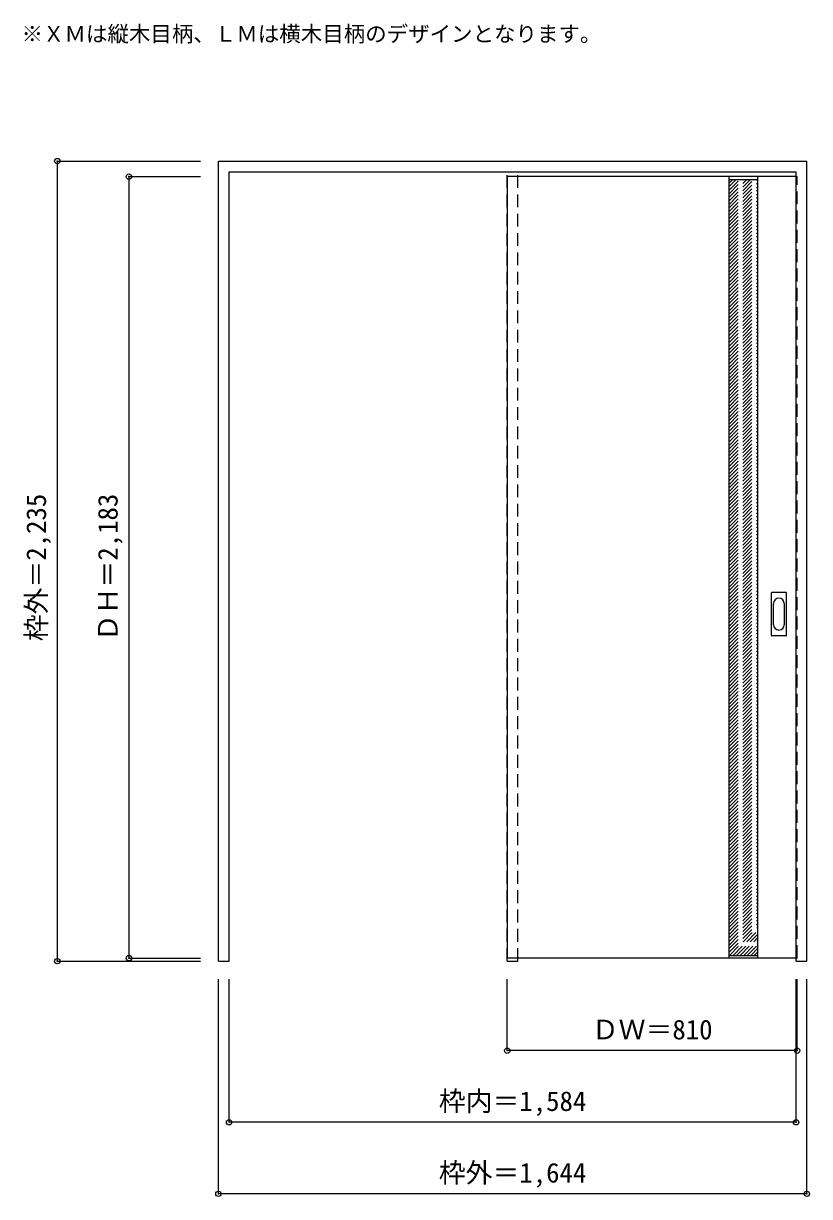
# Model space of a CAD drawing. Units: millimetres, scale not verified. Extents: x -1853 to 344, y -1611 to 1666.
import ezdxf
from ezdxf.enums import TextEntityAlignment as Align

# ---------------------------------------------------------------- set-up
doc = ezdxf.new("R2010")
doc.units = ezdxf.units.MM
doc.header["$LTSCALE"] = 30
doc.header["$PDMODE"] = 32
doc.header["$PDSIZE"] = 15
doc.linetypes.add('DASHED1', pattern=[1.8, 1.2, -0.6])
for name, color, linetype in [('0-0', 4, 'DASHED1'), ('0-1_寸法', 7, 'Continuous'), ('0-2_文字', 7, 'Continuous')]:
    doc.layers.add(name, color=color, linetype=linetype)
doc.styles.add('ＭＳ ゴシック', font='')
doc.styles.get('ＭＳ ゴシック').set_extended_font_data('MS Gothic')

msp = doc.modelspace()

# ---------------------------------------------------------------- linework, layer by layer
at = {"layer": '0-0', "color": 3, "linetype": 'Continuous'}
for p, q in [((-1308, 1281.58), (336, 1281.58)), ((-1308, -953.42), (-1308, 1281.58)), ((336, -953.42), (336, 1281.58)), ((-1278, -953.42), (-1278, 1251.58)), ((-1278, 1251.58), (306, 1251.58)), ((306, -953.42), (306, 1251.58)), ((-501, 1238.08), (-501, -944.92)), ((306, 1238.08), (-501, 1238.08)), ((119, -945.13), (119, 1238.08)), ((199, -945.13), (199, 1238.08)), ((237, -43.42), (237, 75.58)), ((238.5, 77.08), (277.5, 77.08)), ((279, -43.42), (279, 75.58)), ((277.5, -44.92), (238.5, -44.92)), ((306, -944.92), (-501, -944.92)), ((-1308, -953.42), (-1278, -953.42)), ((306, -953.42), (336, -953.42))]:
    msp.add_line(p, q, dxfattribs=at)
at = {"layer": '0-0'}
for p, q in [((-501, -953.42), (-501, 1251.58)), ((-471, -953.42), (-471, 1251.58)), ((-501, 1238.08), (-501, 1234.08)), ((119, 1210.14), (138.94, 1230.08)), ((119, 1220.04), (129.04, 1230.08)), ((119, 1190.35), (158.74, 1230.08)), ((119, 1200.25), (148.84, 1230.08)), ((119, 1170.55), (178.53, 1230.08)), ((119, 1180.45), (168.63, 1230.08)), ((119, 1160.65), (188.43, 1230.08)), ((119, 1150.75), (198.33, 1230.08)), ((119, 1229.94), (119.14, 1230.08)), ((119, 1140.85), (199, 1220.85)), ((306, 1238.08), (309, 1238.08)), ((119, 1130.95), (199, 1210.95)), ((119, 1121.05), (199, 1201.05)), ((119, 1111.15), (199, 1191.15)), ((119, 1101.25), (199, 1181.25)), ((119, 1091.35), (199, 1171.35)), ((119, 1081.45), (199, 1161.45)), ((119, 1071.55), (199, 1151.55)), ((119, 1061.65), (199, 1141.65)), ((119, 1051.75), (199, 1131.75)), ((119, 1041.85), (199, 1121.85)), ((119, 1031.95), (199, 1111.95)), ((119, 1022.05), (199, 1102.05)), ((119, 1012.15), (199, 1092.15)), ((119, 1002.26), (199, 1082.26)), ((119, 992.36), (199, 1072.36)), ((119, 982.46), (199, 1062.46)), ((119, 972.56), (199, 1052.56)), ((119, 962.66), (199, 1042.66)), ((119, 952.76), (199, 1032.76)), ((119, 942.86), (199, 1022.86)), ((119, 932.96), (199, 1012.96)), ((119, 923.06), (199, 1003.06)), ((119, 913.16), (199, 993.16)), ((119, 903.26), (199, 983.26)), ((119, 893.36), (199, 973.36)), ((119, 883.46), (199, 963.46)), ((119, 873.56), (199, 953.56)), ((119, 863.66), (199, 943.66)), ((119, 853.76), (199, 933.76)), ((119, 843.86), (199, 923.86)), ((119, 833.96), (199, 913.96)), ((119, 824.06), (199, 904.06)), ((119, 814.16), (199, 894.16)), ((119, 804.27), (199, 884.27)), ((119, 794.37), (199, 874.37)), ((119, 784.47), (199, 864.47)), ((119, 774.57), (199, 854.57)), ((119, 764.67), (199, 844.67)), ((119, 754.77), (199, 834.77)), ((119, 744.87), (199, 824.87)), ((119, 734.97), (199, 814.97)), ((119, 725.07), (199, 805.07)), ((119, 715.17), (199, 795.17)), ((119, 705.27), (199, 785.27)), ((119, 695.37), (199, 775.37)), ((119, 685.47), (199, 765.47)), ((119, 675.57), (199, 755.57)), ((119, 665.67), (199, 745.67)), ((119, 655.77), (199, 735.77)), ((119, 645.87), (199, 725.87)), ((119, 635.97), (199, 715.97)), ((119, 626.07), (199, 706.07)), ((119, 616.17), (199, 696.17)), ((119, 606.28), (199, 686.28)), ((119, 596.38), (199, 676.38)), ((119, 586.48), (199, 666.48)), ((119, 576.58), (199, 656.58)), ((119, 566.68), (199, 646.68)), ((119, 556.78), (199, 636.78)), ((119, 546.88), (199, 626.88)), ((119, 536.98), (199, 616.98)), ((119, 527.08), (199, 607.08)), ((119, 517.18), (199, 597.18)), ((119, 507.28), (199, 587.28)), ((119, 497.38), (199, 577.38)), ((119, 487.48), (199, 567.48)), ((119, 477.58), (199, 557.58)), ((119, 467.68), (199, 547.68)), ((119, 457.78), (199, 537.78)), ((119, 447.88), (199, 527.88)), ((119, 437.98), (199, 517.98)), ((119, 428.08), (199, 508.08)), ((119, 418.19), (199, 498.19)), ((119, 408.29), (199, 488.29)), ((119, 398.39), (199, 478.39)), ((119, 388.49), (199, 468.49)), ((119, 378.59), (199, 458.59)), ((119, 368.69), (199, 448.69)), ((119, 358.79), (199, 438.79)), ((119, 348.89), (199, 428.89)), ((119, 338.99), (199, 418.99)), ((119, 329.09), (199, 409.09)), ((119, 319.19), (199, 399.19)), ((119, 309.29), (199, 389.29)), ((119, 299.39), (199, 379.39)), ((119, 289.49), (199, 369.49)), ((119, 279.59), (199, 359.59)), ((119, 269.69), (199, 349.69)), ((119, 259.79), (199, 339.79)), ((119, 249.89), (199, 329.89)), ((119, 239.99), (199, 319.99)), ((119, 230.09), (199, 310.09)), ((119, 220.2), (199, 300.2)), ((119, 210.3), (199, 290.3)), ((119, 200.4), (199, 280.4)), ((119, 190.5), (199, 270.5)), ((119, 180.6), (199, 260.6)), ((119, 170.7), (199, 250.7)), ((119, 160.8), (199, 240.8)), ((119, 150.9), (199, 230.9)), ((119, 141), (199, 221)), ((119, 131.1), (199, 211.1)), ((119, 121.2), (199, 201.2)), ((119, 111.3), (199, 191.3)), ((119, 101.4), (199, 181.4)), ((119, 91.5), (199, 171.5)), ((119, 81.6), (199, 161.6)), ((119, 71.7), (199, 151.7)), ((119, 61.8), (199, 141.8)), ((119, 51.9), (199, 131.9)), ((119, 42), (199, 122)), ((119, 32.1), (199, 112.1)), ((119, 22.21), (199, 102.21)), ((119, 12.31), (199, 92.31)), ((119, 2.41), (199, 82.41)), ((119, -7.49), (199, 72.51)), ((119, -17.39), (199, 62.61)), ((119, -27.29), (199, 52.71)), ((119, -37.19), (199, 42.81)), ((119, -47.09), (199, 32.91)), ((119, -56.99), (199, 23.01)), ((119, -66.89), (199, 13.11)), ((119, -76.79), (199, 3.21)), ((119, -86.69), (199, -6.69)), ((119, -96.59), (199, -16.59)), ((119, -106.49), (199, -26.49)), ((119, -116.39), (199, -36.39)), ((119, -126.29), (199, -46.29)), ((119, -136.19), (199, -56.19)), ((119, -146.09), (199, -66.09)), ((119, -155.99), (199, -75.99)), ((119, -165.89), (199, -85.89)), ((119, -175.78), (199, -95.78)), ((119, -185.68), (199, -105.68)), ((119, -195.58), (199, -115.58)), ((119, -205.48), (199, -125.48)), ((119, -215.38), (199, -135.38)), ((119, -225.28), (199, -145.28)), ((119, -235.18), (199, -155.18)), ((119, -245.08), (199, -165.08)), ((119, -254.98), (199, -174.98)), ((119, -264.88), (199, -184.88)), ((119, -274.78), (199, -194.78)), ((119, -284.68), (199, -204.68)), ((119, -294.58), (199, -214.58)), ((119, -304.48), (199, -224.48)), ((119, -314.38), (199, -234.38)), ((119, -324.28), (199, -244.28)), ((119, -334.18), (199, -254.18)), ((119, -344.08), (199, -264.08)), ((119, -353.98), (199, -273.98)), ((119, -363.88), (199, -283.88)), ((119, -373.77), (199, -293.77)), ((119, -383.67), (199, -303.67)), ((119, -393.57), (199, -313.57)), ((119, -403.47), (199, -323.47)), ((119, -413.37), (199, -333.37)), ((119, -423.27), (199, -343.27)), ((119, -433.17), (199, -353.17)), ((119, -443.07), (199, -363.07)), ((119, -452.97), (199, -372.97)), ((119, -462.87), (199, -382.87)), ((119, -472.77), (199, -392.77)), ((119, -482.67), (199, -402.67)), ((119, -492.57), (199, -412.57)), ((119, -502.47), (199, -422.47)), ((119, -512.37), (199, -432.37)), ((119, -522.27), (199, -442.27)), ((119, -532.17), (199, -452.17)), ((119, -542.07), (199, -462.07)), ((119, -551.97), (199, -471.97)), ((119, -561.86), (199, -481.86)), ((119, -571.76), (199, -491.76)), ((119, -581.66), (199, -501.66)), ((119, -591.56), (199, -511.56)), ((119, -601.46), (199, -521.46)), ((119, -611.36), (199, -531.36)), ((119, -621.26), (199, -541.26)), ((119, -631.16), (199, -551.16)), ((119, -641.06), (199, -561.06)), ((119, -650.96), (199, -570.96)), ((119, -660.86), (199, -580.86)), ((119, -670.76), (199, -590.76)), ((119, -680.66), (199, -600.66)), ((119, -690.56), (199, -610.56)), ((119, -700.46), (199, -620.46)), ((119, -710.36), (199, -630.36)), ((119, -720.26), (199, -640.26)), ((119, -730.16), (199, -650.16)), ((119, -740.06), (199, -660.06)), ((119, -749.96), (199, -669.96)), ((119, -759.85), (199, -679.85)), ((119, -769.75), (199, -689.75)), ((119, -779.65), (199, -699.65)), ((119, -789.55), (199, -709.55)), ((119, -799.45), (199, -719.45)), ((119, -809.35), (199, -729.35)), ((119, -819.25), (199, -739.25)), ((119, -829.15), (199, -749.15)), ((119, -839.05), (199, -759.05)), ((119, -848.95), (199, -768.95)), ((119, -858.85), (199, -778.85)), ((119, -868.75), (199, -788.75)), ((119, -878.65), (199, -798.65)), ((119, -888.55), (199, -808.55)), ((119, -898.45), (199, -818.45)), ((119, -908.35), (199, -828.35)), ((119, -918.25), (199, -838.25)), ((119, -928.15), (199, -848.15)), ((119.91, -937.13), (199, -858.05)), ((129.81, -937.13), (199, -867.95)), ((139.71, -937.13), (199, -877.84)), ((149.61, -937.13), (199, -887.74)), ((159.51, -937.13), (199, -897.64)), ((169.41, -937.13), (199, -907.54)), ((179.31, -937.13), (199, -917.44)), ((189.21, -937.13), (199, -927.34)), ((-501, -953.42), (-471, -953.42))]:
    msp.add_line(p, q, dxfattribs=at)
at = {"layer": '0-0', "color": 7, "linetype": 'Continuous'}
for p, q in [((119, 1230.08), (199, 1230.08)), ((243, -13.52), (243, 45.68)), ((273, 45.68), (273, -13.52)), ((119, -937.13), (199, -937.13))]:
    msp.add_line(p, q, dxfattribs=at)
at = {"layer": '0-0'}
msp.add_lwpolyline([(306, -944.92), (309, -944.92), (309, 1238.08)], dxfattribs=at)
at = {"layer": '0-0', "color": 3, "linetype": 'Continuous'}
for centre, start, end in [((238.5, 75.58), 90, 180), ((277.5, 75.58), 0, 90), ((238.5, -43.42), 180, 270), ((277.5, -43.42), 270, 0)]:
    msp.add_arc(centre, 1.5, start, end, dxfattribs=at)
at = {"layer": '0-0', "color": 7, "linetype": 'Continuous'}
for centre, start, end in [((258, 45.68), 0, 180), ((258, -13.52), 180, 0)]:
    msp.add_arc(centre, 15, start, end, dxfattribs=at)
at = {"layer": '0-1_寸法', "color": 4}
for p, q in [((-1758, 1281.58), (-1758, -953.42)), ((-1758, 1281.58), (-1358, 1281.58)), ((-1558, 1238.08), (-1558, -944.92)), ((-1558, 1238.08), (-1358, 1238.08)), ((-1558, -944.92), (-1358, -944.92)), ((-1758, -953.42), (-1358, -953.42)), ((-1308, -1603.42), (-1308, -1003.42)), ((-1278, -1403.42), (-1278, -1003.42)), ((-501, -1203.42), (-501, -1003.42)), ((306, -1403.42), (306, -1003.42)), ((309, -1203.42), (309, -1003.42)), ((336, -1603.42), (336, -1003.42)), ((309, -1203.42), (-501, -1203.42)), ((306, -1403.42), (-1278, -1403.42)), ((336, -1603.42), (-1308, -1603.42))]:
    msp.add_line(p, q, dxfattribs=at)
at = {"layer": '0-1_寸法'}
for p in [(-1758, 1281.58), (-1558, 1238.08), (-1758, -953.42), (-1558, -944.92), (-501, -1203.42), (309, -1203.42), (-1278, -1403.42), (306, -1403.42), (-1308, -1603.42), (336, -1603.42)]:
    msp.add_point(p, dxfattribs=at)

# ---------------------------------------------------------------- texts
at = {"layer": '0-1_寸法', "style": 'ＭＳ ゴシック'}
for s, p in [('枠外＝2,235', (-1773, -59.67)), ('ＤＨ＝2,183', (-1573, -59.67))]:
    msp.add_text(s, height=54.99, rotation=90, dxfattribs=at).set_placement(p, align=Align.BOTTOM_LEFT)
for s, p in [('ＤＷ＝810', (-264.75, -1188.42)), ('枠内＝1,584', (-692.25, -1388.42)), ('枠外＝1,644', (-692.25, -1588.42))]:
    msp.add_text(s, height=54.99, dxfattribs=at).set_placement(p, align=Align.BOTTOM_LEFT)
at = {"layer": '0-2_文字', "style": 'ＭＳ ゴシック'}
msp.add_text('※ＸＭは縦木目柄、ＬＭは横木目柄のデザインとなります。', height=43.99, dxfattribs=at).set_placement((-1858, 1601.71), align=Align.BOTTOM_LEFT)

doc.saveas('drawing.dxf')
